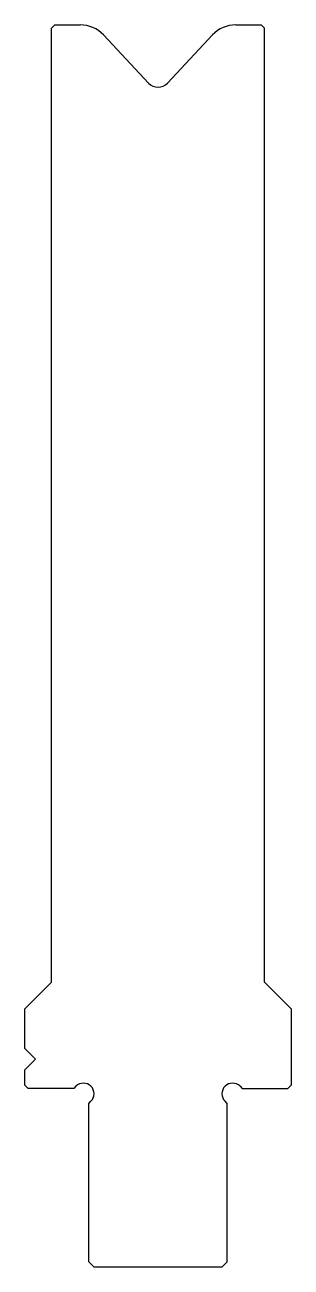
# Model space of a CAD drawing. Header units: metres. Extents: x -12 to 12, y -15 to 102.
import ezdxf

# ---------------------------------------------------------------- set-up
doc = ezdxf.new("R2010")
doc.units = ezdxf.units.M

msp = doc.modelspace()

# ---------------------------------------------------------------- linework, layer by layer
for p, q in [((-9.7, 101.8), (-10, 101.5)), ((-9.7, 101.8), (-7.301792, 101.8)), ((7.301792, 101.8), (9.7, 101.8)), ((10, 101.5), (9.7, 101.8)), ((-10, 11.8), (-10, 101.5)), ((-5.110769, 100.849248), (-0.876409, 96.321938)), ((0.876409, 96.321938), (5.110769, 100.849248)), ((10, 11.8), (10, 101.5)), ((-12.5, 9.3), (-10, 11.8)), ((12.5, 9.3), (10, 11.8)), ((-12.5, 5.55), (-12.5, 9.3)), ((12.5, 9.3), (12.5, 2.1)), ((-12.5, 5.55), (-11.5, 4.55)), ((-11.5, 4.55), (-12.5, 3.55)), ((-12.5, 2.1), (-12.5, 3.55)), ((-12.5, 2.1), (-12.2, 1.8)), ((-7.914214, 1.8), (-12.2, 1.8)), ((-7.707107, 2.007107), (-7.914214, 1.8)), ((7.707107, 2.007107), (7.914214, 1.8)), ((7.914214, 1.8), (12.2, 1.8)), ((12.2, 1.8), (12.5, 2.1)), ((-6.5, 0.385786), (-6.292893, 0.592893)), ((-6.5, -14.5), (-6.5, 0.385786)), ((6.5, 0.385786), (6.292893, 0.592893)), ((6.5, -14.5), (6.5, 0.385786)), ((-6.5, -14.5), (-6, -15)), ((6, -15), (-6, -15)), ((6, -15), (6.5, -14.5))]:
    msp.add_line(p, q)
for centre, radius, start, end in [((-7.301792, 98.8), 3, 43.085, 90), ((7.301792, 98.8), 3, 90, 136.915), ((0, 97.141637), 1.2, 223.085, 316.915), ((-7, 1.3), 1, 315, 135), ((7, 1.3), 1, 45, 225)]:
    msp.add_arc(centre, radius, start, end)

doc.saveas('drawing.dxf')
